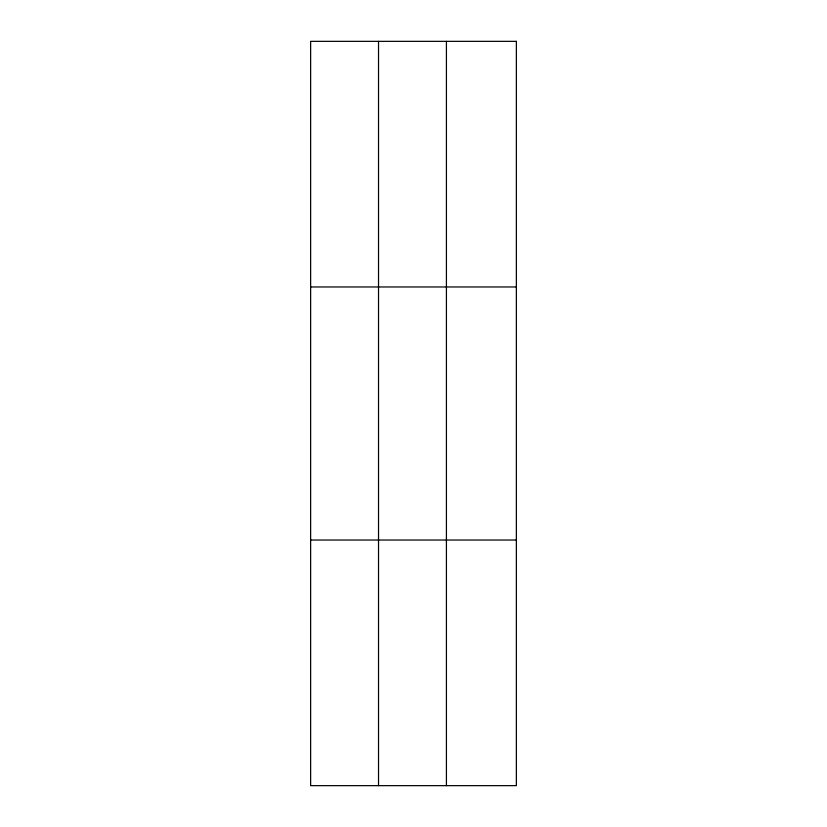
<?xml version="1.0" encoding="UTF-8"?>
<svg xmlns="http://www.w3.org/2000/svg" width="827" height="827" viewBox="0 0 827 827"><rect width="100%" height="100%" fill="white"/><g stroke="black" fill="none" stroke-linecap="round" stroke-linejoin="round"><path stroke-width="1.24" d="M378.528 785.65L378.528 41.35M446.415 785.65L446.415 41.35M310.632 286.969L516.368 286.969M310.632 540.031L516.368 540.031M516.368 41.35L516.368 785.65L310.632 785.65L310.632 41.35L516.368 41.35"/></g></svg>
